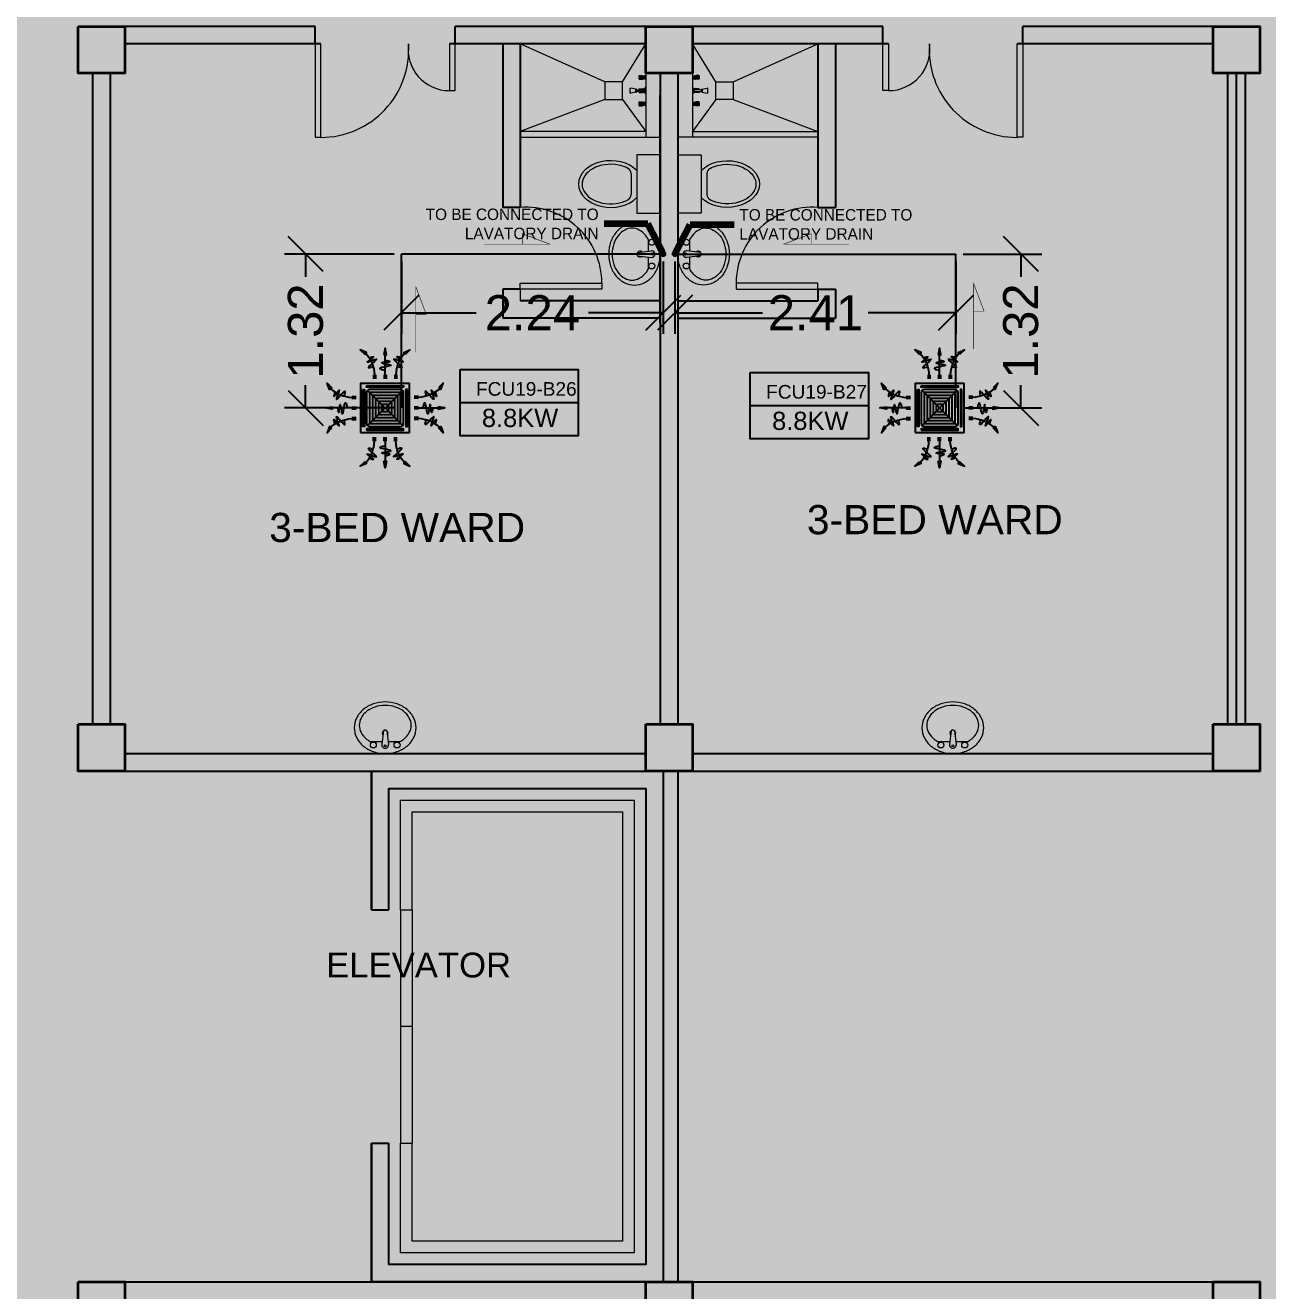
# Model space of a CAD drawing. Header units: millimetres. Extents: x -60 to 576, y -39 to 287.
# Drawn here: x 258.41 to 269.05, y 118.89 to 129.73 of the extents above; entities that cross this region are included whole.
import ezdxf

# ---------------------------------------------------------------- set-up
doc = ezdxf.new("R2010")
doc.units = ezdxf.units.MM
doc.header["$MEASUREMENT"] = 0
for name, color, linetype in [('AIR', 7, 'Continuous'), ('AIR-00', 7, 'Continuous'), ('AIR-01', 7, 'Continuous'), ('AIR-02', 7, 'Continuous'), ('AIR-04', 7, 'Continuous'), ('DRAIN PIPE', 7, 'Continuous'), ('fcu drain', 7, 'Continuous'), ('label', 7, 'Continuous'), ('Legends', 7, 'Continuous'), ('M-AC-TEXT', 7, 'Continuous')]:
    doc.layers.add(name, color=color, linetype=linetype)
doc.styles.add('ar-dim-axis', font='romans.shx', dxfattribs={"width": 0.8})
doc.styles.add('OIP FONT', font='GOTHIC.TTF', dxfattribs={"height": 150})
doc.styles.get("Standard").update_dxf_attribs({"font": 'arial.ttf'})
doc.styles.add('SWISSLT175', font='swissl.ttf', dxfattribs={"height": 0.175})
doc.dimstyles.new('ar-dim-axis', dxfattribs={"dimtxt": 350, "dimasz": 250, "dimexe": 75, "dimexo": 75, "dimgap": 200, "dimtad": 1, "dimdec": 0, "dimzin": 12, "dimdsep": 46, "dimtxsty": 'ar-dim-axis', "dimblk": 'ARCHTICK', "dimcen": 120, "dimclrd": 11, "dimclre": 8, "dimclrt": 4, "dimadec": 0, "dimazin": 3, "dimtm": 1, "dimtfac": 1, "dimtdec": 0, "dimtix": 1, "dimtmove": 2, "dimatfit": 3, "dimldrblk": 'ARCHTICK', "dimfxl": 1, "dimtolj": 1, "dimtzin": 0, "dimarcsym": 1})
doc.dimstyles.new('Copy of dimension', dxfattribs={"dimtxt": 0.3, "dimasz": 0.3, "dimexe": 0.18, "dimexo": 0.0625, "dimgap": 0.09, "dimtad": 0, "dimzin": 0, "dimdsep": 46, "dimtxsty": 'Standard', "dimblk": 'OBLIQUE', "dimcen": 0.09, "dimclrd": 256, "dimclre": 256, "dimclrt": 256, "dimadec": 0, "dimazin": 0, "dimtfac": 1, "dimtofl": 0, "dimtmove": 0, "dimatfit": 3, "dimldrblk": 'OBLIQUE', "dimfxl": 1, "dimtolj": 1, "dimtzin": 0, "dimarcsym": 0})

# ---------------------------------------------------------------- blocks, each defined once
blk = doc.blocks.new('_ARCHTICK')
at = {"color": 0, "linetype": 'ByBlock', "const_width": 0.15}
blk.add_lwpolyline([(-0.5, -0.5), (0.5, 0.5)], dxfattribs=at)
blk = doc.blocks.new('FCU-13000P (CASSETTE SPLIT)')
at = {"layer": 'AIR-00', "ltscale": 3}
for p, q in [((0, 0.523), (0, 1)), ((-0.193, 0.558), (-0.193, 0.487)), ((-0.162, 0.558), (-0.162, 0.487)), ((-0.016, 0.558), (-0.016, 0.487)), ((0.016, 0.558), (0.016, 0.487)), ((0.162, 0.558), (0.162, 0.487)), ((0.193, 0.558), (0.193, 0.487)), ((-0.523, 0), (-1, 0)), ((-0.558, 0.193), (-0.487, 0.193)), ((-0.558, 0.162), (-0.487, 0.162)), ((-0.558, 0.016), (-0.487, 0.016)), ((0.558, 0.193), (0.487, 0.193)), ((0.558, 0.162), (0.487, 0.162)), ((0.558, 0.016), (0.487, 0.016)), ((0.523, 0), (1, 0)), ((-0.558, -0.016), (-0.487, -0.016)), ((-0.558, -0.162), (-0.487, -0.162)), ((-0.558, -0.193), (-0.487, -0.193)), ((0.558, -0.016), (0.487, -0.016)), ((0.558, -0.162), (0.487, -0.162)), ((0.558, -0.193), (0.487, -0.193)), ((-0.193, -0.558), (-0.193, -0.487)), ((-0.162, -0.558), (-0.162, -0.487)), ((-0.016, -0.558), (-0.016, -0.487)), ((0, -0.523), (0, -1)), ((0.016, -0.558), (0.016, -0.487)), ((0.162, -0.558), (0.162, -0.487)), ((0.193, -0.558), (0.193, -0.487))]:
    blk.add_line(p, q, dxfattribs=at)
at = {"layer": 'AIR-00'}
for p, q in [((0.295, -0.295), (-0.295, 0.295)), ((0.295, 0.295), (-0.295, -0.295))]:
    blk.add_line(p, q, dxfattribs=at)
at = {"layer": 'AIR-00', "ltscale": 3}
for points in [[(-0.335, 0.895), (-0.311, 0.932), (-0.416, 0.973)], [(-0.022, 0.89), (0.022, 0.89), (0, 1)], [(0.335, 0.895), (0.311, 0.932), (0.416, 0.973)], [(-0.895, 0.335), (-0.932, 0.311), (-0.973, 0.416)], [(0.895, 0.335), (0.932, 0.311), (0.973, 0.416)], [(-0.89, 0.022), (-0.89, -0.022), (-1, 0)], [(0.89, 0.022), (0.89, -0.022), (1, 0)], [(-0.895, -0.335), (-0.932, -0.311), (-0.973, -0.416)], [(0.895, -0.335), (0.932, -0.311), (0.973, -0.416)], [(-0.335, -0.895), (-0.311, -0.932), (-0.416, -0.973)], [(-0.022, -0.89), (0.022, -0.89), (0, -1)], [(0.335, -0.895), (0.311, -0.932), (0.416, -0.973)]]:
    blk.add_lwpolyline(points, close=True, dxfattribs=at)
at = {"layer": 'AIR-00'}
for points in [[(-0.323, 0.914, -0.171809), (-0.178, 0.558), (-0.178, 0.522)], [(0.323, 0.914, 0.171809), (0.178, 0.558), (0.178, 0.522)], [(-0.914, 0.323, 0.171809), (-0.558, 0.178), (-0.522, 0.178)], [(0.914, 0.323, -0.171809), (0.558, 0.178), (0.522, 0.178)], [(-0.914, -0.323, -0.171809), (-0.558, -0.178), (-0.522, -0.178)], [(0.914, -0.323, 0.171809), (0.558, -0.178), (0.522, -0.178)], [(-0.323, -0.914, 0.171809), (-0.178, -0.558), (-0.178, -0.522)], [(0.323, -0.914, -0.171809), (0.178, -0.558), (0.178, -0.522)]]:
    blk.add_lwpolyline(points, format="xyb", dxfattribs=at)
for points in [[(-0.26, -0.26), (0.26, -0.26), (0.26, 0.26), (-0.26, 0.26)], [(-0.21, -0.21), (0.21, -0.21), (0.21, 0.21), (-0.21, 0.21)], [(-0.16, -0.16), (0.16, -0.16), (0.16, 0.16), (-0.16, 0.16)], [(-0.11, -0.11), (0.11, -0.11), (0.11, 0.11), (-0.11, 0.11)], [(-0.06, -0.06), (0.06, -0.06), (0.06, 0.06), (-0.06, 0.06)]]:
    blk.add_lwpolyline(points, close=True, dxfattribs=at)
at = {"layer": 'AIR-00', "ltscale": 3}
for points in [[(-0.268, 0.84), (-0.231, 0.852), (-0.134, 0.882), (-0.422, 0.704), (0.005, 0.903), (-0.358, 0.645), (-0.239, 0.678), (-0.199, 0.69)], [(0.268, 0.84), (0.231, 0.852), (0.134, 0.882), (0.422, 0.704), (-0.005, 0.903), (0.358, 0.645), (0.239, 0.678), (0.199, 0.69)], [(-0.84, 0.268), (-0.852, 0.231), (-0.882, 0.134), (-0.704, 0.422), (-0.903, -0.005), (-0.645, 0.358), (-0.678, 0.239), (-0.69, 0.199)], [(0.84, 0.268), (0.852, 0.231), (0.882, 0.134), (0.704, 0.422), (0.903, -0.005), (0.645, 0.358), (0.678, 0.239), (0.69, 0.199)], [(-0.84, -0.268), (-0.852, -0.231), (-0.882, -0.134), (-0.704, -0.422), (-0.903, 0.005), (-0.645, -0.358), (-0.678, -0.239), (-0.69, -0.199)], [(0.84, -0.268), (0.852, -0.231), (0.882, -0.134), (0.704, -0.422), (0.903, 0.005), (0.645, -0.358), (0.678, -0.239), (0.69, -0.199)], [(-0.268, -0.84), (-0.231, -0.852), (-0.134, -0.882), (-0.422, -0.704), (0.005, -0.903), (-0.358, -0.645), (-0.239, -0.678), (-0.199, -0.69)], [(0.268, -0.84), (0.231, -0.852), (0.134, -0.882), (0.422, -0.704), (-0.005, -0.903), (0.358, -0.645), (0.239, -0.678), (0.199, -0.69)]]:
    blk.add_open_spline(points, degree=3, knots=[0.0032834, 0.0032834, 0.0032834, 0.0032834, 0.0712567, 0.1924075, 0.3347111, 0.5062145, 0.5813292, 0.5813292, 0.5813292, 0.5813292], dxfattribs=at)
for points in [[(0, 0.8), (0.077, 0.776), (-0.058, 0.755), (0.098, 0.718), (-0.087, 0.663), (0, 0.631)], [(-0.8, 0), (-0.776, -0.077), (-0.755, 0.058), (-0.718, -0.098), (-0.663, 0.087), (-0.631, 0)], [(0.8, 0), (0.776, -0.077), (0.755, 0.058), (0.718, -0.098), (0.663, 0.087), (0.631, 0)], [(0, -0.8), (0.077, -0.776), (-0.058, -0.755), (0.098, -0.718), (-0.087, -0.663), (0, -0.631)]]:
    blk.add_spline(points, degree=3, dxfattribs=at)
for points in [[(-0.416, 0.973), (-0.335, 0.895), (-0.311, 0.932)], [(0, 1), (-0.022, 0.89), (0.022, 0.89)], [(0.416, 0.973), (0.335, 0.895), (0.311, 0.932)], [(-0.973, 0.416), (-0.895, 0.335), (-0.932, 0.311)], [(0.973, 0.416), (0.895, 0.335), (0.932, 0.311)], [(-1, 0), (-0.89, 0.022), (-0.89, -0.022)], [(1, 0), (0.89, 0.022), (0.89, -0.022)], [(-0.973, -0.416), (-0.895, -0.335), (-0.932, -0.311)], [(0.973, -0.416), (0.895, -0.335), (0.932, -0.311)], [(-0.416, -0.973), (-0.335, -0.895), (-0.311, -0.932)], [(0, -1), (-0.022, -0.89), (0.022, -0.89)], [(0.416, -0.973), (0.335, -0.895), (0.311, -0.932)]]:
    blk.add_solid(points, dxfattribs=at)
at = {"layer": 'AIR-01'}
for points in [[(-0.373, 0.31), (-0.348, 0.31), (-0.348, -0.31), (-0.373, -0.31)], [(-0.31, 0.372), (0.31, 0.372), (0.31, 0.348), (-0.31, 0.348)], [(0.372, 0.31), (0.348, 0.31), (0.348, -0.31), (0.372, -0.31)], [(-0.31, -0.373), (0.31, -0.373), (0.31, -0.348), (-0.31, -0.348)]]:
    blk.add_lwpolyline(points, close=True, dxfattribs=at)
at = {"layer": 'AIR-02'}
blk.add_lwpolyline([(-0.26, -0.31), (0.26, -0.31, 0.414214), (0.31, -0.26), (0.31, 0.26, 0.414214), (0.26, 0.31), (-0.26, 0.31, 0.414214), (-0.31, 0.26), (-0.31, -0.26, 0.414214)], format="xyb", close=True, dxfattribs=at)
at = {"layer": 'AIR-04'}
blk.add_lwpolyline([(-0.41, -0.41), (0.41, -0.41), (0.41, 0.41), (-0.41, 0.41)], close=True, dxfattribs=at)
blk = doc.blocks.new('_Oblique')
at = {"color": 0, "linetype": 'ByBlock', "lineweight": -2}
blk.add_line((-0.5, -0.5), (0.5, 0.5), dxfattribs=at)
blk = doc.blocks.new('*D206')
at = {"lineweight": -2, "transparency": 16777216}
for p, q in [((266.447, 127.767), (267.12, 127.767)), ((266.94, 127.767), (266.94, 127.572)), ((266.94, 126.449), (266.94, 126.644)), ((266.447, 126.449), (267.12, 126.449))]:
    blk.add_line(p, q, dxfattribs=at)
at = {"layer": 'Defpoints', "color": 0, "transparency": 16777216}
for p in [(266.384, 127.767), (266.384, 126.449), (266.94, 126.449)]:
    blk.add_point(p, dxfattribs=at)
at = {"lineweight": -2, "transparency": 16777216, "xscale": 0.3, "yscale": 0.3, "zscale": 0.3}
for p, rotation in [((266.94, 127.767), 90), ((266.94, 126.449), 270)]:
    blk.add_blockref('_Oblique', p, dxfattribs=dict(at, rotation=rotation))
at = {"transparency": 16777216, "insert": (266.94, 127.108), "char_height": 0.3, "attachment_point": 5, "rotation": 90}
blk.add_mtext('\\A1;1.32', dxfattribs=at)
blk = doc.blocks.new('*D207')
at = {"lineweight": -2, "transparency": 16777216}
for p, q in [((263.976, 127.704), (263.976, 127.085)), ((266.384, 127.704), (266.384, 127.085)), ((263.976, 127.265), (264.727, 127.265)), ((266.384, 127.265), (265.633, 127.265))]:
    blk.add_line(p, q, dxfattribs=at)
at = {"layer": 'Defpoints', "color": 0, "transparency": 16777216}
for p in [(263.976, 127.767), (266.384, 127.767), (263.976, 127.265)]:
    blk.add_point(p, dxfattribs=at)
at = {"lineweight": -2, "transparency": 16777216, "xscale": 0.3, "yscale": 0.3, "zscale": 0.3, "rotation": 180}
blk.add_blockref('_Oblique', (263.976, 127.265), dxfattribs=at)
at = {"lineweight": -2, "transparency": 16777216, "xscale": 0.3, "yscale": 0.3, "zscale": 0.3}
blk.add_blockref('_Oblique', (266.384, 127.265), dxfattribs=at)
at = {"transparency": 16777216, "insert": (265.18, 127.265), "char_height": 0.3, "attachment_point": 5}
blk.add_mtext('\\A1;2.41', dxfattribs=at)
blk = doc.blocks.new('*D208')
at = {"lineweight": -2, "transparency": 16777216}
for p, q in [((261.634, 127.704), (261.634, 127.085)), ((263.876, 127.704), (263.876, 127.085)), ((261.634, 127.265), (262.274, 127.265)), ((263.876, 127.265), (263.237, 127.265))]:
    blk.add_line(p, q, dxfattribs=at)
at = {"layer": 'Defpoints', "color": 0, "transparency": 16777216}
for p in [(261.634, 127.767), (263.876, 127.767), (261.634, 127.265)]:
    blk.add_point(p, dxfattribs=at)
at = {"lineweight": -2, "transparency": 16777216, "xscale": 0.3, "yscale": 0.3, "zscale": 0.3, "rotation": 180}
blk.add_blockref('_Oblique', (261.634, 127.265), dxfattribs=at)
at = {"lineweight": -2, "transparency": 16777216, "xscale": 0.3, "yscale": 0.3, "zscale": 0.3}
blk.add_blockref('_Oblique', (263.876, 127.265), dxfattribs=at)
at = {"transparency": 16777216, "insert": (262.755, 127.265), "char_height": 0.3, "attachment_point": 5}
blk.add_mtext('\\A1;2.24', dxfattribs=at)
blk = doc.blocks.new('*D209')
at = {"lineweight": -2, "transparency": 16777216}
for p, q in [((261.572, 127.767), (260.633, 127.767)), ((260.813, 127.767), (260.813, 127.572)), ((260.813, 126.449), (260.813, 126.644)), ((261.572, 126.449), (260.633, 126.449))]:
    blk.add_line(p, q, dxfattribs=at)
at = {"layer": 'Defpoints', "color": 0, "transparency": 16777216}
for p in [(261.634, 127.767), (260.813, 126.449), (261.634, 126.449)]:
    blk.add_point(p, dxfattribs=at)
at = {"lineweight": -2, "transparency": 16777216, "xscale": 0.3, "yscale": 0.3, "zscale": 0.3}
for p, rotation in [((260.813, 127.767), 90), ((260.813, 126.449), 270)]:
    blk.add_blockref('_Oblique', p, dxfattribs=dict(at, rotation=rotation))
at = {"transparency": 16777216, "insert": (260.813, 127.108), "char_height": 0.3, "attachment_point": 5, "rotation": 90}
blk.add_mtext('\\A1;1.32', dxfattribs=at)

msp = doc.modelspace()

# ---------------------------------------------------------------- linework, layer by layer
at = {"color": 8, "lineweight": 25}
for p, q in [((260.894, 129.717), (259.263, 129.717)), ((260.894, 129.567), (260.894, 129.717)), ((265.757, 129.717), (262.094, 129.717)), ((262.094, 129.567), (262.094, 129.717)), ((265.757, 129.567), (265.757, 129.717)), ((268.588, 129.717), (266.957, 129.717)), ((266.957, 129.567), (266.957, 129.717)), ((260.944, 129.567), (259.263, 129.567)), ((263.726, 129.567), (262.044, 129.567)), ((265.807, 129.567), (264.126, 129.567)), ((268.588, 129.567), (266.907, 129.567)), ((258.988, 129.317), (258.988, 123.74)), ((259.138, 129.317), (259.138, 123.74)), ((263.851, 129.317), (263.851, 123.74)), ((264.001, 129.317), (264.001, 123.74)), ((268.713, 123.74), (268.713, 129.317)), ((268.788, 123.74), (268.788, 129.317)), ((268.863, 123.74), (268.863, 129.317)), ((263.851, 127.181), (263.851, 129.131)), ((259.263, 123.49), (263.726, 123.49)), ((264.126, 123.49), (268.588, 123.49)), ((259.263, 123.34), (268.588, 123.34)), ((261.376, 123.34), (261.376, 122.152)), ((263.876, 123.34), (263.876, 118.965)), ((264.001, 123.34), (264.001, 118.965)), ((261.376, 122.152), (261.526, 122.152)), ((261.376, 120.152), (261.376, 118.965)), ((261.376, 120.152), (261.526, 120.152)), ((259.263, 118.965), (268.588, 118.965))]:
    msp.add_line(p, q, dxfattribs=at)
at = {"color": 8, "lineweight": 25, "ltscale": 0.3}
for p, q in [((262.501, 129.567), (262.501, 128.167)), ((262.651, 129.567), (262.651, 128.167)), ((265.201, 129.567), (265.201, 128.167)), ((265.351, 129.567), (265.351, 128.167)), ((262.651, 128.167), (262.501, 128.167)), ((265.201, 128.167), (265.351, 128.167)), ((262.501, 127.467), (262.501, 127.217)), ((262.651, 127.467), (262.501, 127.467)), ((265.201, 127.467), (265.201, 127.367)), ((265.201, 127.467), (265.351, 127.467)), ((265.351, 127.467), (265.351, 127.217)), ((263.851, 127.367), (262.651, 127.367)), ((264.001, 127.367), (265.201, 127.367)), ((263.851, 127.217), (262.501, 127.217)), ((264.001, 127.217), (265.351, 127.217))]:
    msp.add_line(p, q, dxfattribs=at)
at = {"color": 8, "lineweight": 9}
for p, q in [((263.726, 129.567), (262.651, 129.567)), ((263.726, 129.567), (263.726, 128.767)), ((264.126, 129.567), (264.126, 128.767)), ((263.667, 129.293), (263.667, 129.267)), ((263.667, 129.293), (263.669, 129.293)), ((263.669, 129.293), (263.67, 129.297)), ((263.669, 129.293), (263.669, 129.267)), ((263.67, 129.297), (263.67, 129.264)), ((263.67, 129.297), (263.692, 129.297)), ((263.679, 129.293), (263.691, 129.293)), ((263.679, 129.286), (263.691, 129.286)), ((263.692, 129.297), (263.696, 129.295)), ((263.692, 129.293), (263.692, 129.286)), ((263.698, 129.294), (263.704, 129.294)), ((263.704, 129.294), (263.706, 129.293)), ((263.704, 129.294), (263.704, 129.266)), ((263.706, 129.293), (263.706, 129.267)), ((263.718, 129.292), (263.706, 129.292)), ((263.725, 129.297), (263.718, 129.294)), ((263.718, 129.294), (263.718, 129.267)), ((263.725, 129.297), (263.725, 129.263)), ((263.725, 129.297), (263.726, 129.297)), ((263.726, 129.297), (263.726, 129.263)), ((264.126, 129.297), (264.126, 129.263)), ((264.126, 129.297), (264.126, 129.263)), ((264.126, 129.297), (264.133, 129.294)), ((264.126, 129.297), (264.126, 129.297)), ((264.133, 129.294), (264.133, 129.267)), ((264.133, 129.292), (264.145, 129.292)), ((264.147, 129.294), (264.145, 129.293)), ((264.145, 129.293), (264.145, 129.267)), ((264.147, 129.294), (264.147, 129.266)), ((264.153, 129.294), (264.147, 129.294)), ((264.159, 129.297), (264.155, 129.295)), ((264.181, 129.297), (264.159, 129.297)), ((264.159, 129.293), (264.159, 129.286)), ((264.172, 129.293), (264.16, 129.293)), ((264.172, 129.286), (264.16, 129.286)), ((264.181, 129.297), (264.181, 129.264)), ((264.183, 129.293), (264.181, 129.297)), ((264.183, 129.293), (264.183, 129.267)), ((264.184, 129.293), (264.183, 129.293)), ((264.184, 129.293), (264.184, 129.267)), ((263.594, 129.147), (263.594, 129.186)), ((263.64, 129.179), (263.598, 129.187)), ((263.648, 129.179), (263.64, 129.179)), ((263.64, 129.179), (263.64, 129.154)), ((263.64, 129.179), (263.64, 129.154)), ((263.648, 129.154), (263.648, 129.179)), ((263.667, 129.267), (263.669, 129.267)), ((263.667, 129.18), (263.667, 129.174)), ((263.667, 129.18), (263.669, 129.18)), ((263.669, 129.267), (263.67, 129.264)), ((263.669, 129.18), (263.67, 129.183)), ((263.669, 129.18), (263.669, 129.174)), ((263.67, 129.264), (263.692, 129.264)), ((263.67, 129.183), (263.67, 129.174)), ((263.67, 129.183), (263.692, 129.183)), ((263.679, 129.274), (263.691, 129.274)), ((263.679, 129.267), (263.691, 129.267)), ((263.679, 129.18), (263.691, 129.18)), ((263.692, 129.267), (263.692, 129.274)), ((263.692, 129.264), (263.696, 129.266)), ((263.692, 129.183), (263.696, 129.181)), ((263.692, 129.18), (263.692, 129.174)), ((263.698, 129.266), (263.704, 129.266)), ((263.698, 129.181), (263.704, 129.181)), ((263.704, 129.266), (263.706, 129.267)), ((263.704, 129.181), (263.704, 129.174)), ((263.704, 129.181), (263.706, 129.18)), ((263.718, 129.269), (263.706, 129.269)), ((263.706, 129.18), (263.706, 129.174)), ((263.71, 129.178), (263.706, 129.178)), ((263.71, 129.149), (263.71, 129.184)), ((263.71, 129.184), (263.72, 129.184)), ((263.725, 129.263), (263.718, 129.267)), ((263.72, 129.184), (263.726, 129.196)), ((263.72, 129.149), (263.72, 129.184)), ((263.72, 129.184), (263.72, 129.149)), ((263.725, 129.263), (263.726, 129.263)), ((263.726, 129.196), (263.726, 129.138)), ((264.126, 129.263), (264.133, 129.267)), ((264.126, 129.263), (264.126, 129.263)), ((264.132, 129.184), (264.126, 129.196)), ((264.126, 129.196), (264.126, 129.138)), ((264.132, 129.149), (264.132, 129.184)), ((264.141, 129.184), (264.132, 129.184)), ((264.132, 129.184), (264.132, 129.149)), ((264.133, 129.269), (264.145, 129.269)), ((264.141, 129.149), (264.141, 129.184)), ((264.141, 129.178), (264.145, 129.178)), ((264.147, 129.266), (264.145, 129.267)), ((264.147, 129.181), (264.145, 129.18)), ((264.145, 129.18), (264.145, 129.174)), ((264.153, 129.266), (264.147, 129.266)), ((264.147, 129.181), (264.147, 129.174)), ((264.153, 129.181), (264.147, 129.181)), ((264.159, 129.264), (264.155, 129.266)), ((264.159, 129.183), (264.155, 129.181)), ((264.159, 129.267), (264.159, 129.274)), ((264.181, 129.264), (264.159, 129.264)), ((264.181, 129.183), (264.159, 129.183)), ((264.159, 129.18), (264.159, 129.174)), ((264.172, 129.274), (264.16, 129.274)), ((264.172, 129.267), (264.16, 129.267)), ((264.172, 129.18), (264.16, 129.18)), ((264.183, 129.267), (264.181, 129.264)), ((264.181, 129.183), (264.181, 129.174)), ((264.183, 129.18), (264.181, 129.183)), ((264.184, 129.267), (264.183, 129.267)), ((264.183, 129.18), (264.183, 129.174)), ((264.184, 129.18), (264.183, 129.18)), ((264.184, 129.18), (264.184, 129.174)), ((264.204, 129.179), (264.211, 129.179)), ((264.204, 129.154), (264.204, 129.179)), ((264.211, 129.179), (264.253, 129.187)), ((264.211, 129.179), (264.211, 129.154)), ((264.211, 129.179), (264.211, 129.154)), ((264.258, 129.147), (264.258, 129.186)), ((263.64, 129.154), (263.598, 129.146)), ((263.64, 129.154), (263.648, 129.154)), ((263.648, 129.174), (263.71, 129.174)), ((263.71, 129.159), (263.648, 129.159)), ((263.667, 129.159), (263.667, 129.154)), ((263.667, 129.154), (263.669, 129.154)), ((263.667, 129.066), (263.669, 129.066)), ((263.667, 129.066), (263.667, 129.04)), ((263.669, 129.159), (263.669, 129.154)), ((263.669, 129.154), (263.67, 129.15)), ((263.669, 129.066), (263.67, 129.07)), ((263.669, 129.066), (263.669, 129.04)), ((263.67, 129.159), (263.67, 129.15)), ((263.67, 129.15), (263.692, 129.15)), ((263.67, 129.07), (263.692, 129.07)), ((263.67, 129.07), (263.67, 129.036)), ((263.679, 129.154), (263.691, 129.154)), ((263.679, 129.066), (263.691, 129.066)), ((263.692, 129.153), (263.692, 129.159)), ((263.692, 129.15), (263.696, 129.152)), ((263.692, 129.07), (263.696, 129.067)), ((263.692, 129.066), (263.692, 129.059)), ((263.698, 129.153), (263.704, 129.153)), ((263.698, 129.067), (263.704, 129.067)), ((263.704, 129.159), (263.704, 129.153)), ((263.704, 129.153), (263.706, 129.153)), ((263.704, 129.067), (263.704, 129.039)), ((263.704, 129.067), (263.706, 129.066)), ((263.706, 129.159), (263.706, 129.153)), ((263.71, 129.155), (263.706, 129.155)), ((263.706, 129.066), (263.706, 129.04)), ((263.71, 129.174), (263.71, 129.159)), ((263.72, 129.149), (263.71, 129.149)), ((263.725, 129.07), (263.718, 129.067)), ((263.718, 129.067), (263.718, 129.039)), ((263.726, 129.138), (263.72, 129.149)), ((263.725, 129.07), (263.726, 129.07)), ((263.725, 129.07), (263.725, 129.036)), ((263.726, 129.07), (263.726, 129.036)), ((264.126, 129.138), (264.132, 129.149)), ((264.127, 129.07), (264.126, 129.07)), ((264.126, 129.07), (264.126, 129.036)), ((264.127, 129.07), (264.133, 129.067)), ((264.127, 129.07), (264.127, 129.036)), ((264.132, 129.149), (264.141, 129.149)), ((264.133, 129.067), (264.133, 129.039)), ((264.204, 129.174), (264.141, 129.174)), ((264.141, 129.174), (264.141, 129.159)), ((264.141, 129.159), (264.204, 129.159)), ((264.141, 129.155), (264.145, 129.155)), ((264.145, 129.159), (264.145, 129.153)), ((264.147, 129.153), (264.145, 129.153)), ((264.147, 129.067), (264.145, 129.066)), ((264.145, 129.066), (264.145, 129.04)), ((264.147, 129.159), (264.147, 129.153)), ((264.153, 129.153), (264.147, 129.153)), ((264.153, 129.067), (264.147, 129.067)), ((264.147, 129.067), (264.147, 129.039)), ((264.159, 129.15), (264.155, 129.152)), ((264.159, 129.07), (264.155, 129.067)), ((264.159, 129.153), (264.159, 129.159)), ((264.181, 129.15), (264.159, 129.15)), ((264.181, 129.07), (264.159, 129.07)), ((264.159, 129.066), (264.159, 129.059)), ((264.172, 129.154), (264.16, 129.154)), ((264.172, 129.066), (264.16, 129.066)), ((264.181, 129.159), (264.181, 129.15)), ((264.183, 129.154), (264.181, 129.15)), ((264.183, 129.066), (264.181, 129.07)), ((264.181, 129.07), (264.181, 129.036)), ((264.183, 129.159), (264.183, 129.154)), ((264.184, 129.154), (264.183, 129.154)), ((264.184, 129.066), (264.183, 129.066)), ((264.183, 129.066), (264.183, 129.04)), ((264.184, 129.159), (264.184, 129.154)), ((264.184, 129.066), (264.184, 129.04)), ((264.211, 129.154), (264.204, 129.154)), ((264.211, 129.154), (264.253, 129.146)), ((263.667, 129.04), (263.669, 129.04)), ((263.669, 129.04), (263.67, 129.036)), ((263.67, 129.036), (263.692, 129.036)), ((263.679, 129.059), (263.691, 129.059)), ((263.679, 129.047), (263.691, 129.047)), ((263.679, 129.04), (263.691, 129.04)), ((263.692, 129.04), (263.692, 129.047)), ((263.692, 129.036), (263.696, 129.038)), ((263.698, 129.039), (263.704, 129.039)), ((263.704, 129.039), (263.706, 129.04)), ((263.718, 129.064), (263.706, 129.064)), ((263.718, 129.042), (263.706, 129.042)), ((263.725, 129.036), (263.718, 129.039)), ((263.725, 129.036), (263.726, 129.036)), ((264.127, 129.036), (264.126, 129.036)), ((264.127, 129.036), (264.133, 129.039)), ((264.133, 129.064), (264.145, 129.064)), ((264.133, 129.042), (264.145, 129.042)), ((264.147, 129.039), (264.145, 129.04)), ((264.153, 129.039), (264.147, 129.039)), ((264.159, 129.036), (264.155, 129.038)), ((264.159, 129.04), (264.159, 129.047)), ((264.181, 129.036), (264.159, 129.036)), ((264.172, 129.059), (264.16, 129.059)), ((264.172, 129.047), (264.16, 129.047)), ((264.172, 129.04), (264.16, 129.04)), ((264.183, 129.04), (264.181, 129.036)), ((264.184, 129.04), (264.183, 129.04)), ((263.851, 128.617), (263.651, 128.617)), ((263.651, 128.617), (263.651, 128.117)), ((263.851, 128.117), (263.851, 128.617)), ((264.001, 128.617), (264.201, 128.617)), ((264.001, 128.117), (264.001, 128.617)), ((264.201, 128.617), (264.201, 128.117)), ((263.601, 128.457), (263.601, 128.276)), ((264.251, 128.457), (264.251, 128.276)), ((263.651, 128.117), (263.851, 128.117)), ((264.201, 128.117), (264.001, 128.117)), ((263.749, 127.791), (263.749, 127.893)), ((264.103, 127.791), (264.103, 127.893)), ((263.653, 127.781), (263.775, 127.794)), ((264.199, 127.781), (264.077, 127.794)), ((263.653, 127.752), (263.775, 127.739)), ((264.199, 127.752), (264.077, 127.739)), ((261.48, 123.687), (261.467, 123.566)), ((261.509, 123.687), (261.522, 123.566)), ((266.342, 123.687), (266.329, 123.566)), ((266.371, 123.687), (266.385, 123.566)), ((261.626, 122.152), (261.726, 122.152)), ((261.626, 122.152), (261.626, 120.152)), ((261.726, 122.152), (261.726, 120.152)), ((261.726, 121.152), (261.626, 121.152)), ((261.626, 120.152), (261.726, 120.152))]:
    msp.add_line(p, q, dxfattribs=at)
at = {"color": 8, "lineweight": 9, "ltscale": 0.3}
for p, q in [((263.376, 129.242), (262.651, 129.567)), ((263.526, 129.242), (263.726, 129.567)), ((264.326, 129.242), (264.126, 129.567)), ((264.476, 129.242), (265.201, 129.567)), ((263.376, 129.092), (262.651, 128.817)), ((263.526, 129.092), (263.726, 128.817)), ((264.326, 129.092), (264.126, 128.817)), ((264.476, 129.092), (265.201, 128.817))]:
    msp.add_line(p, q, dxfattribs=at)
at = {"color": 8, "lineweight": 13, "ltscale": 0.3}
msp.add_line((262.651, 127.467), (262.651, 127.367), dxfattribs=at)
at = {"color": 8, "lineweight": 35}
for points in [[(258.863, 129.717), (259.263, 129.717), (259.263, 129.317), (258.863, 129.317)], [(263.726, 129.717), (264.126, 129.717), (264.126, 129.317), (263.726, 129.317)], [(268.588, 129.717), (268.988, 129.717), (268.988, 129.317), (268.588, 129.317)], [(258.863, 123.74), (259.263, 123.74), (259.263, 123.34), (258.863, 123.34)], [(263.726, 123.74), (264.126, 123.74), (264.126, 123.34), (263.726, 123.34)], [(268.588, 123.74), (268.988, 123.74), (268.988, 123.34), (268.588, 123.34)], [(258.863, 118.965), (259.263, 118.965), (259.263, 118.565), (258.863, 118.565)], [(263.726, 118.965), (264.126, 118.965), (264.126, 118.565), (263.726, 118.565)], [(268.588, 118.965), (268.988, 118.965), (268.988, 118.565), (268.588, 118.565)]]:
    msp.add_lwpolyline(points, close=True, dxfattribs=at)
at = {"color": 8, "lineweight": 13, "ltscale": 0.03}
for points in [[(260.944, 129.567), (260.894, 129.567), (260.894, 128.767), (260.944, 128.767)], [(262.094, 129.567), (262.044, 129.567), (262.044, 129.167), (262.094, 129.167)], [(265.757, 129.567), (265.807, 129.567), (265.807, 129.167), (265.757, 129.167)], [(266.907, 129.567), (266.957, 129.567), (266.957, 128.767), (266.907, 128.767)], [(262.651, 127.467), (262.651, 127.517), (263.351, 127.517), (263.351, 127.467)], [(265.201, 127.467), (265.201, 127.517), (264.501, 127.517), (264.501, 127.467)]]:
    msp.add_lwpolyline(points, close=True, dxfattribs=at)
at = {"color": 8, "lineweight": 9, "ltscale": 0.03}
for points in [[(263.526, 129.092), (263.526, 129.242), (263.376, 129.242), (263.376, 129.092)], [(264.326, 129.092), (264.326, 129.242), (264.476, 129.242), (264.476, 129.092)]]:
    msp.add_lwpolyline(points, close=True, dxfattribs=at)
at = {"color": 8, "lineweight": 9, "ltscale": 0.3}
for points in [[(263.726, 128.817), (262.651, 128.817), (262.651, 128.767), (263.851, 128.767), (263.851, 128.767)], [(264.126, 128.817), (265.201, 128.817), (265.201, 128.767), (264.001, 128.767), (264.001, 128.767)]]:
    msp.add_lwpolyline(points, dxfattribs=at)
at = {"color": 8, "lineweight": 9}
for points in [[(263.63, 128.032, 0.11576), (263.547, 128.012, 0.104047), (263.473, 127.954, 0.090875), (263.426, 127.87, 0.083344), (263.409, 127.767, 0.083344), (263.426, 127.663, 0.090875), (263.473, 127.579, 0.104047), (263.547, 127.521, 0.11576), (263.63, 127.502, 0.11576), (263.712, 127.521, 0.104047), (263.786, 127.579, 0.090875), (263.833, 127.663, 0.083344), (263.851, 127.767, 0.083344), (263.833, 127.87, 0.090875), (263.786, 127.954, 0.104047), (263.712, 128.012, 0.11576)], [(264.222, 128.032, -0.11576), (264.304, 128.012, -0.104047), (264.378, 127.954, -0.090875), (264.425, 127.87, -0.083344), (264.443, 127.767, -0.083344), (264.425, 127.663, -0.090875), (264.378, 127.579, -0.104047), (264.304, 127.521, -0.11576), (264.222, 127.502, -0.11576), (264.139, 127.521, -0.104047), (264.065, 127.579, -0.090875), (264.018, 127.663, -0.083344), (264.001, 127.767, -0.083344), (264.018, 127.87, -0.090875), (264.065, 127.954, -0.104047), (264.139, 128.012, -0.11576)], [(261.759, 123.711, 0.11576), (261.74, 123.793, 0.104047), (261.682, 123.867, 0.090875), (261.598, 123.914, 0.083344), (261.494, 123.932, 0.083344), (261.391, 123.914, 0.090875), (261.307, 123.867, 0.104047), (261.249, 123.793, 0.11576), (261.229, 123.711, 0.11576), (261.249, 123.628, 0.104047), (261.307, 123.554, 0.090875), (261.391, 123.507, 0.083344), (261.494, 123.49, 0.083344), (261.598, 123.507, 0.090875), (261.682, 123.554, 0.104047), (261.74, 123.628, 0.11576)], [(266.622, 123.711, 0.11576), (266.603, 123.793, 0.104047), (266.544, 123.867, 0.090875), (266.46, 123.914, 0.083344), (266.357, 123.932, 0.083344), (266.254, 123.914, 0.090875), (266.17, 123.867, 0.104047), (266.111, 123.793, 0.11576), (266.092, 123.711, 0.11576), (266.111, 123.628, 0.104047), (266.17, 123.554, 0.090875), (266.254, 123.507, 0.083344), (266.357, 123.49, 0.083344), (266.46, 123.507, 0.090875), (266.544, 123.554, 0.104047), (266.603, 123.628, 0.11576)]]:
    msp.add_lwpolyline(points, format="xyb", close=True, dxfattribs=at)
for points in [[(263.609, 127.989, 0.124838), (263.546, 127.973, 0.105788), (263.489, 127.924, 0.086697), (263.452, 127.854, 0.076776), (263.439, 127.767, 0.076776), (263.452, 127.679, 0.086697), (263.489, 127.609, 0.105788), (263.546, 127.56, 0.124838), (263.609, 127.544, 0.124838), (263.671, 127.56, 0.105788), (263.729, 127.609, 0.040067), (263.749, 127.64), (263.749, 127.742, 0.040067)], [(264.243, 127.989, -0.124838), (264.305, 127.973, -0.105788), (264.363, 127.924, -0.086697), (264.399, 127.854, -0.076776), (264.413, 127.767, -0.076776), (264.399, 127.679, -0.086697), (264.363, 127.609, -0.105788), (264.305, 127.56, -0.124838), (264.243, 127.544, -0.124838), (264.18, 127.56, -0.105788), (264.123, 127.609, -0.040067), (264.103, 127.64), (264.103, 127.742, -0.040067)], [(261.717, 123.732, 0.124838), (261.701, 123.794, 0.105788), (261.652, 123.852, 0.086697), (261.582, 123.888, 0.076776), (261.494, 123.902, 0.076776), (261.407, 123.888, 0.086697), (261.337, 123.852, 0.105788), (261.288, 123.794, 0.124838), (261.272, 123.732, 0.124838), (261.288, 123.669, 0.105788), (261.337, 123.611, 0.040067), (261.368, 123.592), (261.47, 123.592, 0.040067)], [(266.579, 123.732, 0.124838), (266.564, 123.794, 0.105788), (266.514, 123.852, 0.086697), (266.445, 123.888, 0.076776), (266.357, 123.902, 0.076776), (266.269, 123.888, 0.086697), (266.2, 123.852, 0.105788), (266.15, 123.794, 0.124838), (266.134, 123.732, 0.124838), (266.15, 123.669, 0.105788), (266.2, 123.611, 0.040067), (266.23, 123.592), (266.333, 123.592, 0.040067)], [(261.519, 123.592), (261.621, 123.592, 0.040067), (261.652, 123.611, 0.105788), (261.701, 123.669, 0.124838), (261.717, 123.732, 0.124838)], [(266.381, 123.592), (266.484, 123.592, 0.040067), (266.514, 123.611, 0.105788), (266.564, 123.669, 0.124838), (266.579, 123.732, 0.124838)]]:
    msp.add_lwpolyline(points, format="xyb", dxfattribs=at)
at = {"color": 8, "lineweight": 25}
for points in [[(261.376, 122.152), (261.376, 123.34), (263.876, 123.34), (263.876, 118.965), (261.376, 118.965), (261.376, 120.152)], [(261.526, 122.152), (261.526, 123.19), (263.726, 123.19), (263.726, 119.115), (261.526, 119.115), (261.526, 120.152)]]:
    msp.add_lwpolyline(points, dxfattribs=at)
at = {"color": 8, "lineweight": 9}
for points in [[(261.626, 122.152), (261.626, 123.09), (263.626, 123.09), (263.626, 119.215), (261.626, 119.215), (261.626, 120.152)], [(261.726, 122.152), (261.726, 122.99), (263.526, 122.99), (263.526, 119.315), (261.726, 119.315), (261.726, 120.152)]]:
    msp.add_lwpolyline(points, dxfattribs=at)
for centre, radius in [((263.778, 127.868), 0.0255), ((264.074, 127.868), 0.0255), ((263.784, 127.767), 0.0095), ((264.067, 127.767), 0.0095), ((263.778, 127.665), 0.0255), ((264.074, 127.665), 0.0255), ((261.393, 123.563), 0.0255), ((261.494, 123.556), 0.0095), ((261.596, 123.563), 0.0255), ((266.255, 123.563), 0.0255), ((266.357, 123.556), 0.0095), ((266.459, 123.563), 0.0255)]:
    msp.add_circle(centre, radius, dxfattribs=at)
at = {"color": 8, "lineweight": 13, "ltscale": 0.03}
for centre, radius, start, end in [((260.944, 129.518), 0.752, 270, 3.6952), ((262.044, 129.52), 0.353, 172.3719, 270), ((265.807, 129.52), 0.353, 270, 7.6281), ((266.907, 129.518), 0.752, 176.3048, 270), ((262.699, 127.517), 0.652, 0, 94.2422), ((265.153, 127.517), 0.652, 85.7578, 180)]:
    msp.add_arc(centre, radius, start, end, dxfattribs=at)
at = {"color": 8, "lineweight": 9}
for centre, radius, start, end in [((263.551, 128.457), 0.05, 0, 61.8499), ((264.301, 128.457), 0.05, 118.1501, 180), ((263.551, 128.276), 0.05, 298.0084, 360), ((264.301, 128.276), 0.05, 180, 241.9916), ((263.609, 127.858), 0.131, 61.5364, 90), ((264.243, 127.858), 0.131, 90, 118.4636), ((263.585, 127.814), 0.181, 37.3815, 61.5364), ((263.547, 127.785), 0.228, 28.2037, 37.3815), ((264.304, 127.785), 0.228, 142.6185, 151.7963), ((264.267, 127.814), 0.181, 118.4636, 142.6185), ((263.676, 127.767), 0.025, 161.3793, 198.6207), ((263.747, 127.767), 0.0948, 171.2026, 188.7974), ((263.676, 127.767), 0.025, 48.7978, 143.6932), ((263.778, 127.767), 0.028, 263.7545, 96.2455), ((264.074, 127.767), 0.028, 83.7545, 276.2455), ((264.176, 127.767), 0.025, 36.3068, 131.2022), ((264.105, 127.767), 0.0948, 351.2026, 8.7974), ((264.176, 127.767), 0.025, 341.3793, 18.6207), ((263.676, 127.767), 0.025, 216.3068, 311.2022), ((264.176, 127.767), 0.025, 228.7978, 323.6932), ((261.494, 123.664), 0.025, 126.3068, 221.2022), ((261.494, 123.594), 0.0948, 81.2026, 98.7974), ((261.494, 123.664), 0.025, 71.3793, 108.6207), ((261.494, 123.664), 0.025, 318.7978, 53.6932), ((266.357, 123.664), 0.025, 126.3068, 221.2022), ((266.357, 123.594), 0.0948, 81.2026, 98.7974), ((266.357, 123.664), 0.025, 71.3793, 108.6207), ((266.357, 123.664), 0.025, 318.7978, 53.6932), ((261.494, 123.563), 0.028, 173.7545, 6.2455), ((266.357, 123.563), 0.028, 173.7545, 6.2455)]:
    msp.add_arc(centre, radius, start, end, dxfattribs=at)
for centre, major_axis, ratio, start_param, end_param in [((263.68, 129.306), (0.00896, 0.00896), 1, 3.15309, 3.864175), ((263.68, 129.276), (0.00738, 0.00738), 1, 0.858879, 1.643677), ((263.691, 129.297), (-0.00268, 0.00268), 1, 2.356082, 2.983721), ((263.691, 129.283), (0.00268, 0.00268), 1, 0.157647, 0.785286), ((263.685, 129.308), (-0.0118, 0.0118), 1, 2.876824, 3.009049), ((263.686, 129.275), (-0.00887, 0.00887), 1, 4.509022, 4.870036), ((263.698, 129.298), (-0.00268, 0.00268), 1, 1.862141, 2.356082), ((263.675, 129.28), (0.00268, 0.00268), 1, 1.643677, 3.068487), ((263.68, 129.255), (-0.00896, 0.00896), 1, -0.722807, -0.011722), ((263.68, 129.192), (0.00896, 0.00896), 1, 3.15309, 3.864175), ((263.68, 129.285), (-0.00738, 0.00738), 1, 1.497691, 2.282489), ((263.691, 129.278), (0.00268, 0.00268), 1, 3.926878, 4.554518), ((263.691, 129.263), (-0.00268, 0.00268), 1, -1.41315, -0.785511), ((263.691, 129.183), (0.00268, 0.00268), 1, 3.926878, 4.554518), ((263.686, 129.285), (-0.00887, 0.00887), 1, 2.983721, 3.344735), ((263.685, 129.252), (0.0118, 0.0118), 1, 0.132318, 0.264544), ((263.685, 129.195), (-0.0118, 0.0118), 1, 2.876824, 3.009049), ((263.698, 129.184), (0.00268, 0.00268), 1, 3.432937, 3.926878), ((263.693, 129.28), (0.00268, 0.00268), 1, 4.915531, 6.079819), ((263.698, 129.262), (-0.00268, 0.00268), 1, -0.785511, -0.291569), ((264.254, 129.184), (-0.00268, -0.00268), 1, 2.92514, 4.295202), ((263.597, 129.149), (-0.00268, 0.00268), 1, 1.354119, 2.724181), ((263.68, 129.141), (0.00896, 0.00896), 1, 0.847989, 1.559075), ((263.68, 129.079), (0.00896, 0.00896), 1, 3.15309, 3.864175), ((263.691, 129.15), (0.00268, 0.00268), 1, 0.157647, 0.785286), ((263.691, 129.07), (-0.00268, 0.00268), 1, 2.356082, 2.983721), ((263.685, 129.138), (-0.0118, 0.0118), 1, -1.438478, -1.306252), ((263.685, 129.081), (0.0118, 0.0118), 1, 4.44762, 4.579846), ((263.698, 129.149), (0.00268, 0.00268), 1, 0.785286, 1.279227), ((263.698, 129.071), (-0.00268, 0.00268), 1, 1.862141, 2.356082), ((263.675, 129.053), (0.00268, 0.00268), 1, 1.643677, 3.068487), ((263.68, 129.027), (-0.00896, 0.00896), 1, -0.722807, -0.011722), ((263.68, 129.049), (0.00738, 0.00738), 1, 0.858879, 1.643677), ((263.68, 129.057), (-0.00738, 0.00738), 1, 1.497691, 2.282489), ((263.691, 129.055), (0.00268, 0.00268), 1, 0.157647, 0.785286), ((263.691, 129.051), (0.00268, 0.00268), 1, 3.926878, 4.554518), ((263.691, 129.036), (-0.00268, 0.00268), 1, -1.41315, -0.785511), ((263.686, 129.048), (-0.00887, 0.00887), 1, 4.509022, 4.870036), ((263.686, 129.058), (-0.00887, 0.00887), 1, 2.983721, 3.344735), ((263.685, 129.025), (0.0118, 0.0118), 1, 0.132318, 0.264544), ((263.698, 129.035), (-0.00268, 0.00268), 1, -0.785511, -0.291569), ((263.693, 129.053), (0.00268, 0.00268), 1, 4.915531, 6.079819), ((263.426, 128.367), (0.275, 0), 0.727273, 0.612555, 5.670631)]:
    msp.add_ellipse(centre, major_axis=major_axis, ratio=ratio, start_param=start_param, end_param=end_param, dxfattribs=at)
at = {"color": 8, "lineweight": 9, "extrusion": (2.88216e-41, -4.99074e-41, -1)}
for centre, major_axis, start_param, end_param in [((264.153, 129.298), (0.00268, -0.00268), 0.291344, 0.785286), ((264.165, 129.275), (-0.00887, -0.00887), 1.36743, 1.728443), ((264.166, 129.308), (-0.0118, -0.0118), -0.264769, -0.132543), ((264.16, 129.297), (-0.00268, -0.00268), -0.785511, -0.157871), ((264.16, 129.283), (0.00268, -0.00268), 3.299239, 3.926878), ((264.171, 129.306), (-0.00896, -0.00896), -1.559299, -0.848214), ((264.172, 129.276), (0.00738, -0.00738), 4.000472, 4.78527), ((264.153, 129.262), (0.00268, -0.00268), 3.926878, 4.42082), ((264.153, 129.184), (-0.00268, -0.00268), -1.279452, -0.785511), ((264.158, 129.28), (-0.00268, -0.00268), 0.203142, 1.36743), ((264.165, 129.285), (0.00887, -0.00887), 1.412925, 1.773938), ((264.166, 129.252), (-0.0118, -0.0118), 1.703115, 1.83534), ((264.166, 129.195), (0.0118, -0.0118), 1.306028, 1.438253), ((264.16, 129.278), (0.00268, -0.00268), 0.785286, 1.412925), ((264.16, 129.263), (0.00268, -0.00268), 3.299239, 3.926878), ((264.16, 129.183), (-0.00268, -0.00268), -0.785511, -0.157871), ((264.172, 129.285), (-0.00738, -0.00738), 4.639283, 5.424081), ((264.171, 129.255), (0.00896, -0.00896), 3.989582, 4.700667), ((264.171, 129.192), (0.00896, -0.00896), 0.011497, 0.722582), ((264.177, 129.28), (0.00268, -0.00268), 4.78527, 6.21008), ((264.153, 129.149), (0.00268, -0.00268), 3.926878, 4.42082), ((264.153, 129.071), (-0.00268, -0.00268), -1.279452, -0.785511), ((264.166, 129.138), (0.0118, -0.0118), 3.273911, 3.406137), ((264.166, 129.081), (-0.0118, -0.0118), -0.264769, -0.132543), ((264.16, 129.15), (0.00268, -0.00268), 3.299239, 3.926878), ((264.16, 129.07), (0.00268, -0.00268), 0.785286, 1.412925), ((264.171, 129.141), (-0.00896, -0.00896), 2.418785, 3.129871), ((264.171, 129.079), (-0.00896, -0.00896), -1.559299, -0.848214), ((264.254, 129.149), (0.00268, -0.00268), 6.066508, 7.43657), ((264.153, 129.035), (-0.00268, -0.00268), 2.356082, 2.850023), ((264.158, 129.053), (-0.00268, -0.00268), 0.203142, 1.36743), ((264.165, 129.048), (0.00887, -0.00887), 2.938226, 3.299239), ((264.165, 129.058), (-0.00887, -0.00887), -0.157871, 0.203142), ((264.166, 129.025), (-0.0118, -0.0118), 1.703115, 1.83534), ((264.16, 129.055), (0.00268, -0.00268), 3.299239, 3.926878), ((264.16, 129.051), (0.00268, -0.00268), 0.785286, 1.412925), ((264.16, 129.036), (-0.00268, -0.00268), 1.728443, 2.356082), ((264.172, 129.049), (0.00738, -0.00738), 4.000472, 4.78527), ((264.172, 129.057), (0.00738, -0.00738), 6.21008, 6.994878), ((264.171, 129.027), (-0.00896, -0.00896), 2.418785, 3.129871), ((264.177, 129.053), (-0.00268, -0.00268), 3.214474, 4.639283)]:
    msp.add_ellipse(centre, major_axis=major_axis, ratio=1, start_param=start_param, end_param=end_param, dxfattribs=at)
at = {"color": 8, "lineweight": 9, "extrusion": (-2.88216e-41, -4.99074e-41, -1)}
msp.add_ellipse((263.597, 129.184), major_axis=(-0.00268, 0.00268), ratio=1, start_param=6.066732, end_param=7.436794, dxfattribs=at)
at = {"color": 8, "lineweight": 9, "extrusion": (0, 0, -1)}
msp.add_ellipse((264.426, 128.367), major_axis=(-0.275, 0), ratio=0.727273, start_param=0.612555, end_param=5.670631, dxfattribs=at)
at = {"color": 8, "lineweight": 9}
for points in [[(263.574, 128.501), (263.558, 128.51), (263.54, 128.517), (263.449, 128.544), (263.361, 128.539), (263.23, 128.481), (263.189, 128.431), (263.175, 128.333), (263.201, 128.281), (263.312, 128.207), (263.396, 128.189), (263.51, 128.205), (263.545, 128.216), (263.574, 128.232)], [(264.277, 128.501), (264.294, 128.51), (264.312, 128.517), (264.403, 128.544), (264.49, 128.539), (264.622, 128.481), (264.663, 128.431), (264.676, 128.333), (264.65, 128.281), (264.539, 128.207), (264.456, 128.189), (264.342, 128.205), (264.307, 128.216), (264.277, 128.232)]]:
    msp.add_open_spline(points, degree=3, knots=[0.937253, 0.937253, 0.937253, 0.937253, 1.185372, 1.185372, 2.113864, 2.113864, 3.042356, 3.042356, 3.970847, 3.970847, 4.899339, 4.899339, 5.346062, 5.346062, 5.346062, 5.346062], dxfattribs=at)
at = {"layer": 'DRAIN PIPE', "linetype": 'Continuous', "const_width": 0.005}
for points in [[(262.344, 127.852), (262.905, 127.852), (262.67, 127.941), (262.67, 127.852)], [(265.469, 127.852), (264.909, 127.852), (265.144, 127.941), (265.144, 127.852)], [(261.757, 126.926), (261.757, 127.486), (261.846, 127.251), (261.757, 127.251)]]:
    msp.add_lwpolyline(points, dxfattribs=at)
at = {"layer": 'DRAIN PIPE', "color": 7, "linetype": 'Continuous', "const_width": 0.005}
msp.add_lwpolyline([(266.536, 126.953), (266.536, 127.513), (266.625, 127.278), (266.536, 127.278)], dxfattribs=at)
at = {"layer": 'fcu drain', "linetype": 'Continuous'}
for p, q in [((261.634, 126.449), (261.634, 127.767)), ((263.876, 127.767), (261.634, 127.767)), ((263.976, 127.767), (266.384, 127.767)), ((266.384, 126.449), (266.384, 127.767))]:
    msp.add_line(p, q, dxfattribs=at)
for centre in [(263.876, 127.767), (263.976, 127.767)]:
    msp.add_circle(centre, 0.0183, dxfattribs=at)
at = {"layer": 'fcu drain', "color": 2, "linetype": 'Continuous'}
for centre in [(263.876, 127.767), (263.976, 127.767)]:
    msp.add_circle(centre, 0.00904, dxfattribs=at)
at = {"layer": 'Legends', "linetype": 'Continuous', "lineweight": 25}
for p, q in [((262.136, 126.495), (263.148, 126.495)), ((264.622, 126.47), (265.634, 126.47))]:
    msp.add_line(p, q, dxfattribs=at)
at = {"layer": 'Legends'}
for points in [[(262.136, 126.779), (263.148, 126.779), (263.148, 126.211), (262.136, 126.211)], [(264.622, 126.754), (265.634, 126.754), (265.634, 126.186), (264.622, 126.186)]]:
    msp.add_lwpolyline(points, close=True, dxfattribs=at)

# ---------------------------------------------------------------- block references
at = {"layer": 'AIR', "xscale": 0.5113536813550488, "yscale": 0.5113536813550488, "zscale": 0.5113536813550488}
for p in [(261.494, 126.449), (266.244, 126.449)]:
    msp.add_blockref('FCU-13000P (CASSETTE SPLIT)', p, dxfattribs=at)

# ---------------------------------------------------------------- texts
at = {"layer": 'label', "color": 8, "lineweight": 9, "ltscale": 0.4, "attachment_point": 5, "style": 'SWISSLT175'}
for s, insert, char_height, line_spacing_factor in [('3-BED WARD', (266.203, 125.491), 0.25, 0.8), ('3-BED WARD', (261.597, 125.424), 0.25, 0.8), ('ELEVATOR', (261.781, 121.677), 0.2125, 0.9)]:
    msp.add_mtext(s, dxfattribs=dict(at, insert=insert, char_height=char_height, line_spacing_factor=line_spacing_factor))
at = {"layer": 'Legends', "linetype": 'Continuous', "lineweight": 25, "attachment_point": 1}
for s, width, insert, char_height in [('FCU19-B26', 0.44811, (262.272, 126.671), 0.117), ('FCU19-B27', 0.44811, (264.758, 126.646), 0.117), ('8.8KW', 0.23674, (262.323, 126.442), 0.156), ('8.8KW', 0.23674, (264.809, 126.417), 0.156)]:
    msp.add_mtext_dynamic_manual_height_columns(s, width=width, gutter_width=1.011, heights=[0], dxfattribs=dict(at, insert=insert, char_height=char_height))
at = {"layer": 'M-AC-TEXT', "char_height": 0.09822, "width": 1.56657, "style": 'OIP FONT'}
for insert, attachment_point in [((263.323, 128.025), 6), ((264.529, 128.021), 4)]:
    msp.add_mtext('TO BE CONNECTED TO LAVATORY DRAIN', dxfattribs=dict(at, insert=insert, attachment_point=attachment_point))

# ---------------------------------------------------------------- dimensions: what is measured, and where the dimension line sits
for base, p1, p2, picture, middle in [((260.813, 126.449), (261.634, 127.767), (261.634, 126.449), '*D209', (260.813, 127.108)), ((266.94, 126.449), (266.384, 127.767), (266.384, 126.449), '*D206', (266.94, 127.108))]:
    dim = msp.add_linear_dim(base=base, p1=p1, p2=p2, angle=90, dimstyle='Copy of dimension')
    dim.commit()
    dim.dimension.update_dxf_attribs({"geometry": picture, "text_midpoint": middle})
for base, p1, p2, picture, middle in [((261.634, 127.265), (263.876, 127.767), (261.634, 127.767), '*D208', (262.755, 127.265)), ((263.976, 127.265), (266.384, 127.767), (263.976, 127.767), '*D207', (265.18, 127.265))]:
    dim = msp.add_linear_dim(base=base, p1=p1, p2=p2, dimstyle='Copy of dimension')
    dim.commit()
    dim.dimension.update_dxf_attribs({"geometry": picture, "text_midpoint": middle})

# ---------------------------------------------------------------- leaders
at = {"layer": 'M-AC-TEXT', "annotation_type": 0, "has_hookline": 1, "text_width": 1.46}
for points, hookline_direction in [([(361.115, 128.915), (360.989, 129.163), (360.613, 129.164)], 1), ([(263.872, 127.777), (263.745, 128.025), (263.369, 128.026)], 1), ([(263.98, 127.772), (264.107, 128.02), (264.483, 128.021)], 0), ([(376.118, 126.108), (375.992, 126.356), (375.616, 126.358)], 1), ([(368.167, 125.548), (368.041, 125.796), (367.665, 125.797)], 1), ([(166.309, 117.858), (166.435, 118.106), (166.811, 118.107)], 0), ([(376.113, 115.346), (375.986, 115.594), (375.61, 115.595)], 1), ([(259.048, 107.921), (259.174, 108.169), (259.55, 108.17)], 0), ([(265.042, 107.907), (265.169, 108.155), (265.545, 108.156)], 0), ([(251.891, 106.794), (252.017, 107.042), (252.393, 107.043)], 0), ([(354.266, 106.345), (354.139, 106.593), (353.763, 106.594)], 1), ([(178.877, 105.216), (179.004, 105.464), (179.38, 105.465)], 0), ([(273.563, 104.762), (273.437, 105.01), (273.061, 105.011)], 1), ([(395.221, 100.371), (395.094, 100.619), (394.718, 100.62)], 1), ([(256.113, 138.209), (256.239, 137.961), (256.615, 137.962)], 0), ([(251.894, 135.502), (252.02, 135.254), (252.396, 135.256)], 0), ([(354.265, 135.03), (354.138, 134.782), (353.762, 134.783)], 1), ([(251.947, 129.352), (252.073, 129.104), (252.449, 129.105)], 0), ([(376.115, 126.041), (375.988, 125.793), (375.612, 125.794)], 1)]:
    msp.add_leader(points, dimstyle='ar-dim-axis', override={"dimtxt": 150, "dimasz": 150, "dimgap": 200, "dimtad": 0, "dimtih": 1, "dimtoh": 1, "dimtxsty": 'OIP FONT', "dimclrd": 256, "dimclre": 256, "dimclrt": 256, "dimfxl": 0.2, "dimfxlon": 1, "dimlwd": 65535, "dimlwe": 65535}, dxfattribs=dict(at, hookline_direction=hookline_direction))

doc.saveas('drawing.dxf')
